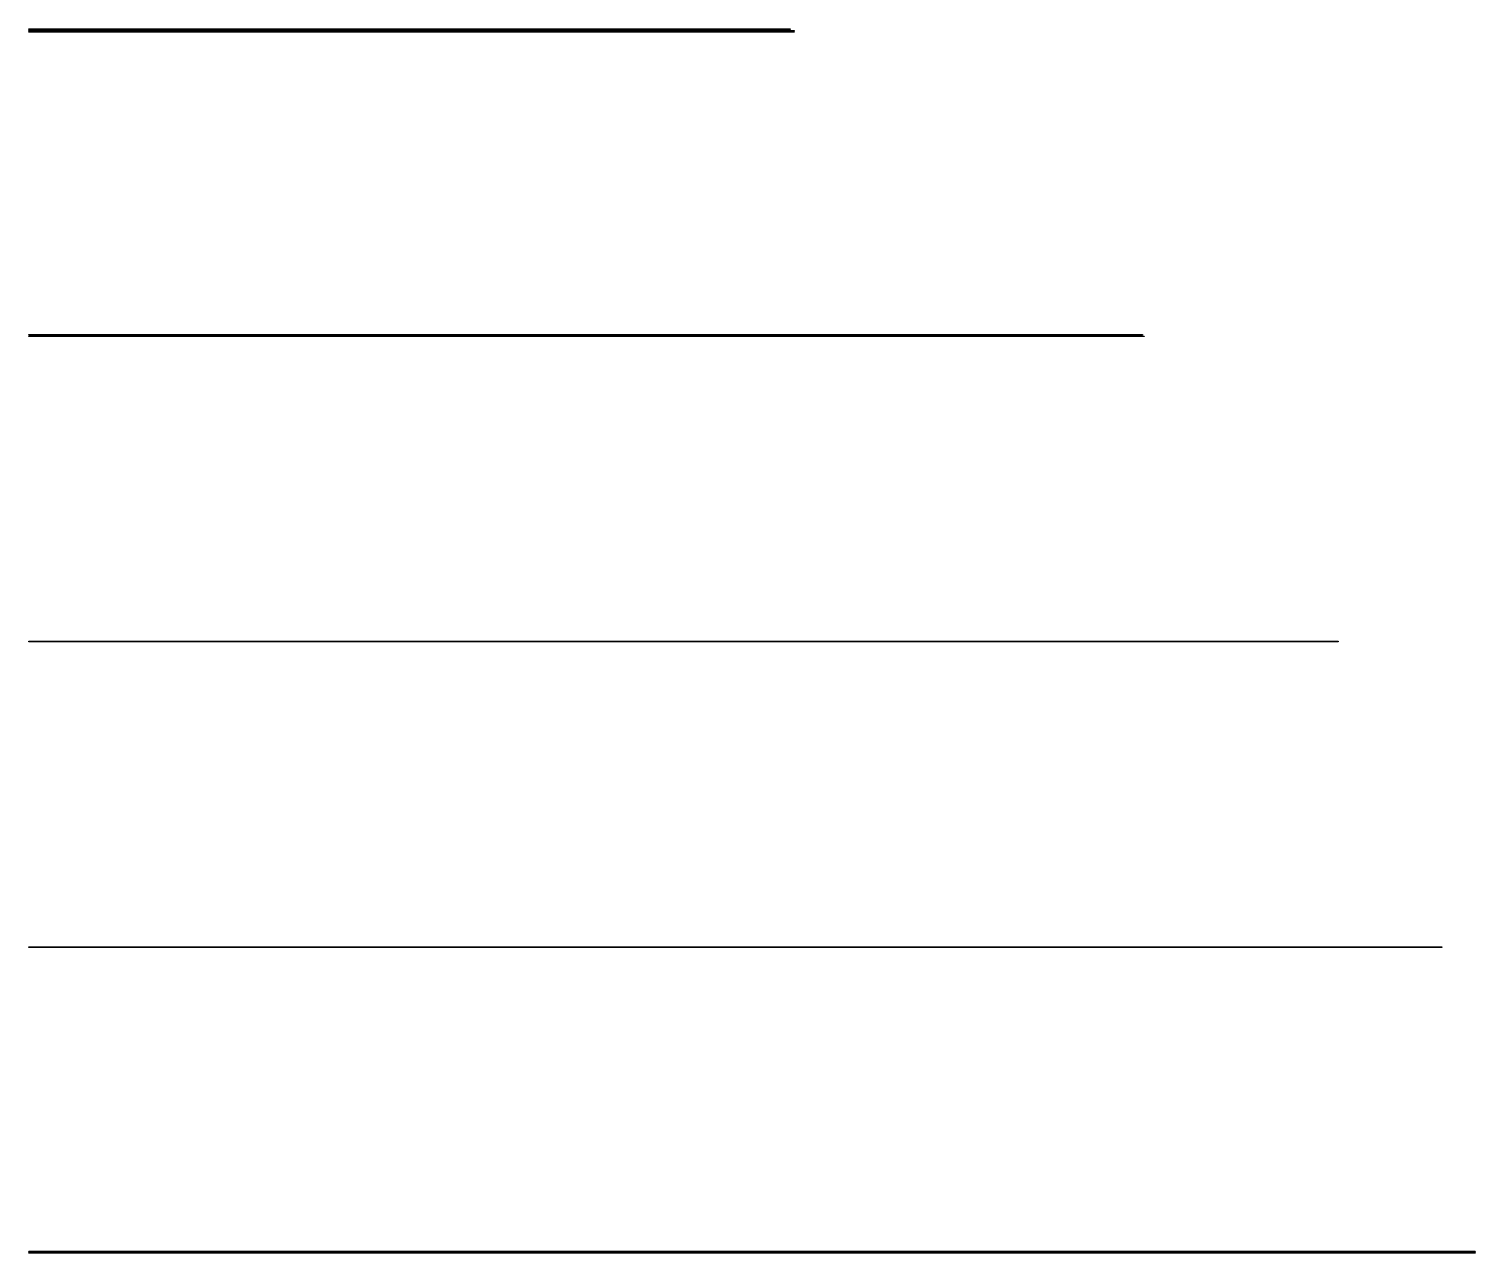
# Model space of a CAD drawing. Header units: millimetres. Extents: x -29 to 20.7, y -24.9 to 17.2.
import ezdxf

# ---------------------------------------------------------------- set-up
doc = ezdxf.new("R2010")
doc.units = ezdxf.units.MM

msp = doc.modelspace()

# ---------------------------------------------------------------- linework, layer by layer
for points in [[(-29.047, 17.192041), (-29.047, 17.212041), (-2.879811, 17.212041), (-2.879811, 17.192041)], [(-29.047, 17.14215), (-29.047, 17.16215), (-2.750643, 17.16215), (-2.750643, 17.14215)], [(-29.047, 17.102109), (-29.047, 17.122109), (-2.750293, 17.122109), (-2.750293, 17.102109)], [(-29.047, 6.68933), (-29.047, 6.70933), (9.223615, 6.70933), (9.223615, 6.68933)], [(-29.047, 6.63933), (-29.047, 6.65933), (9.285464, 6.65933), (9.285464, 6.63933)], [(-29.047, -3.848), (-29.047, -3.828), (15.948511, -3.828), (15.948511, -3.848)], [(-29.047, -14.348), (-29.047, -14.328), (19.513028, -14.328), (19.513028, -14.348)], [(-29.047, -24.803068), (-29.047, -24.783068), (20.652767, -24.783068), (20.652767, -24.803068)], [(-29.047, -24.853068), (-29.047, -24.833068), (20.652905, -24.833068), (20.652905, -24.853068)]]:
    msp.add_lwpolyline(points, close=True)

doc.saveas('drawing.dxf')
